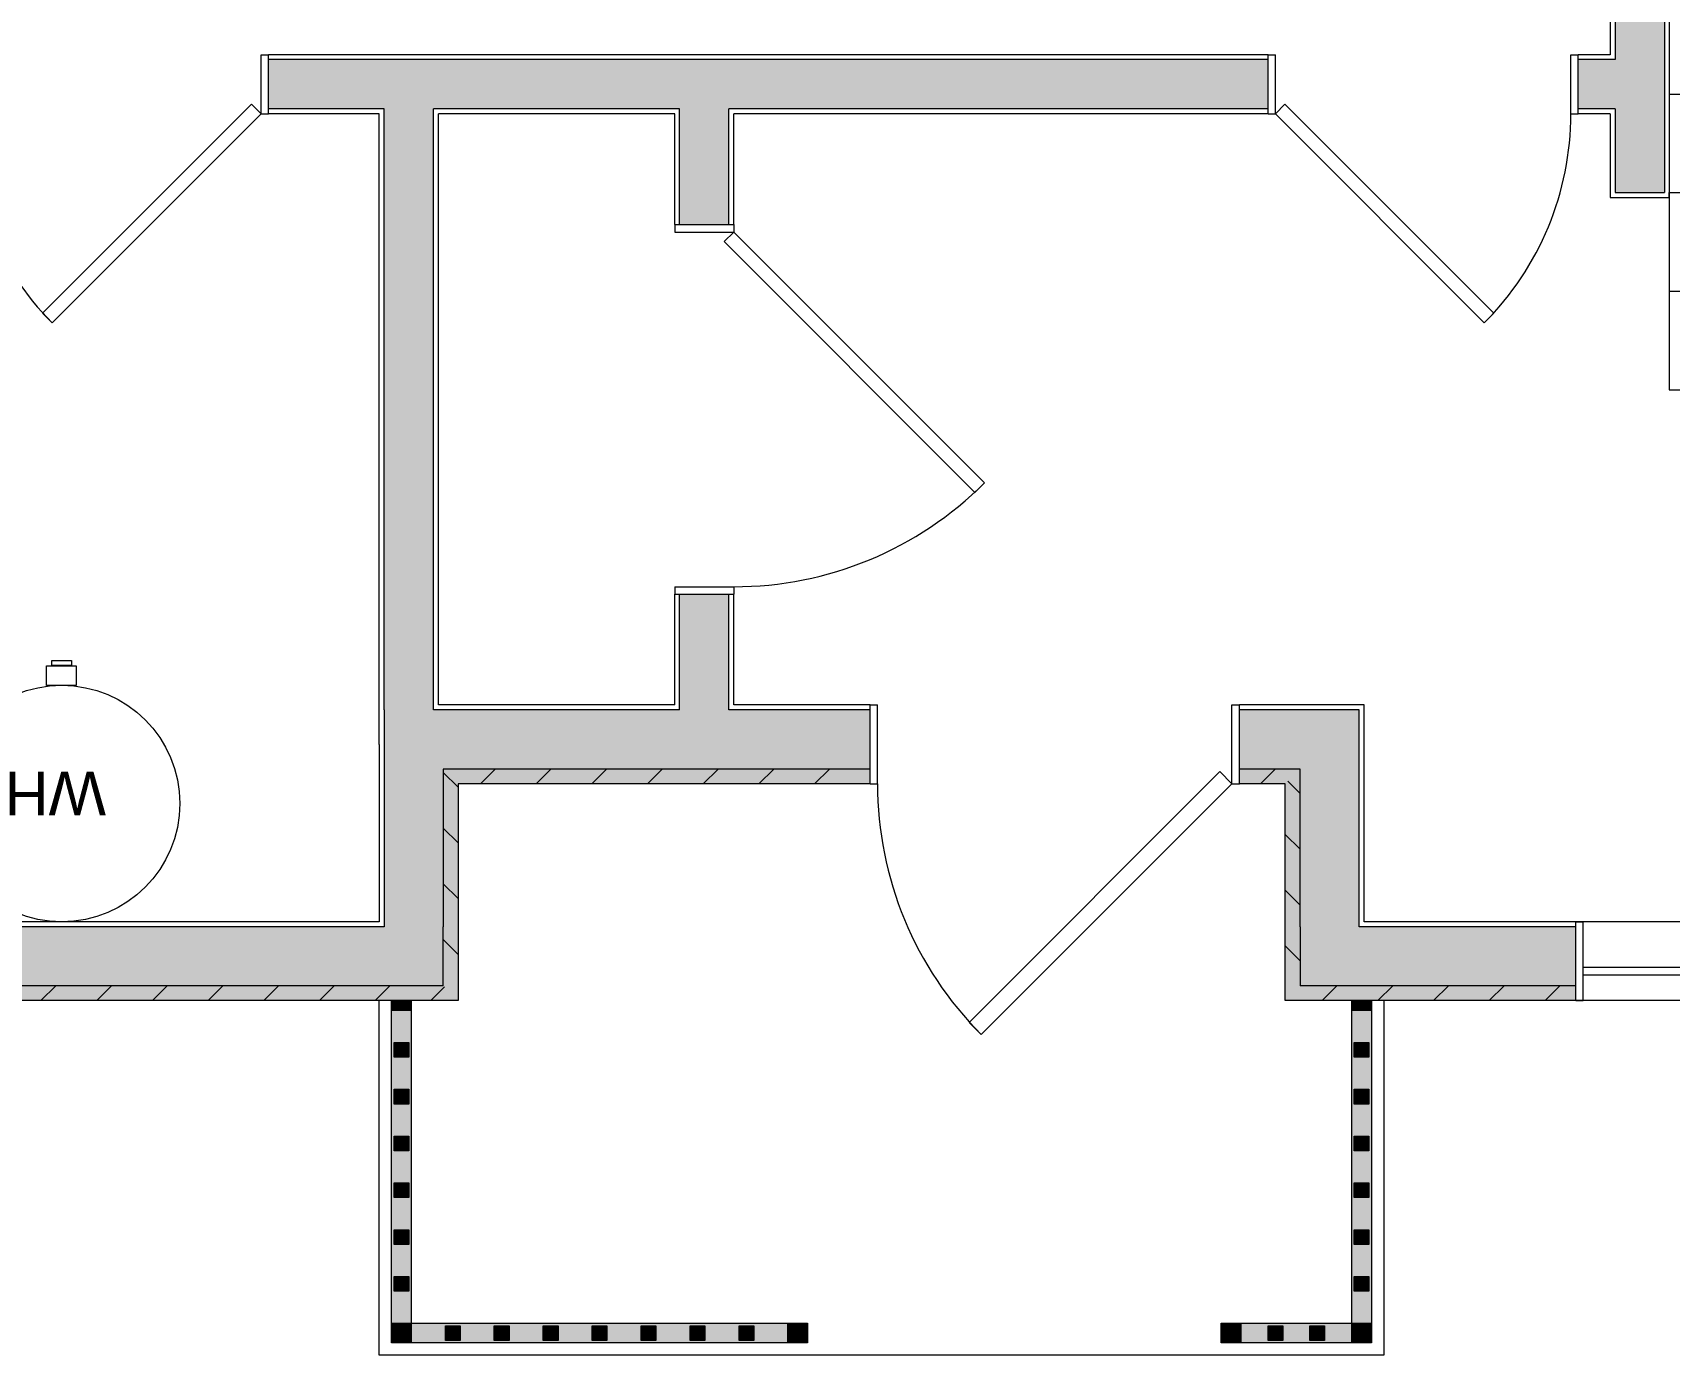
# Model space of a CAD drawing. Header units: inches. Extents: x 99 to 12024, y -5408 to 2559.
# Drawn here: x 8851.9 to 9018.1, y -4034.8 to -3900.6 of the extents above; entities that cross this region are included whole.
import ezdxf

# ---------------------------------------------------------------- set-up
doc = ezdxf.new("R2010")
doc.units = ezdxf.units.IN
doc.header["$LTSCALE"] = 96
doc.header["$MEASUREMENT"] = 0
doc.linetypes.add('ISO08W100', pattern=[0.96, 0.48, -0.12, 0.24, -0.12])
for name, color, linetype, lineweight in [('Doors', 5, 'Continuous', 5), ('Fixtures_ Interior', 231, 'Continuous', 0), ('Stairs & Ramps', 7, 'Continuous', 13), ('Walls_  Invisible', 1, 'ISO08W100', 0), ('Walls_  Normal', 6, 'Continuous', 13), ('Walls_  Railings', 7, 'Continuous', 5), ('Windows', 5, 'Continuous', 5)]:
    doc.layers.add(name, color=color, linetype=linetype, lineweight=lineweight)
doc.styles.get("Standard").update_dxf_attribs({"font": 'arial.ttf'})

# ---------------------------------------------------------------- blocks, each defined once
blk = doc.blocks.new('Large Gas WH')
at = {"layer": 'Fixtures_ Interior', "lineweight": 0, "transparency": 33554687}
for p, q in [((-1.53, 23.99), (-1.53, 25.99)), ((-1.53, 25.99), (1.47, 25.99)), ((-1.01, 26.01), (-1.01, 26.51)), ((-1.01, 26.51), (0.99, 26.51)), ((0.99, 26.01), (-1.01, 26.01)), ((0.99, 26.51), (0.99, 26.01)), ((1.47, 25.99), (1.47, 23.99)), ((1.47, 23.99), (-1.53, 23.99))]:
    blk.add_line(p, q, dxfattribs=at)
blk.add_circle((0, 12), 12, dxfattribs=at)
at = {"layer": 'Fixtures_ Interior', "lineweight": 0, "transparency": 33554687, "insert": (4.5, 15.22), "char_height": 4.4186, "width": 10.4434, "attachment_point": 7, "rotation": 180}
blk.add_mtext('\\fArial|b0|i0|c0|p0;WH\\P', dxfattribs=at)

msp = doc.modelspace()

# ---------------------------------------------------------------- linework, layer by layer
at = {"layer": 'Doors', "transparency": 33554687}
for p, q in [((8875.12, -3902.79), (8875.87, -3902.79)), ((8875.12, -3908.79), (8875.12, -3902.79)), ((8875.87, -3908.79), (8875.87, -3902.79)), ((8977.37, -3902.79), (8978.12, -3902.79)), ((8977.37, -3908.79), (8977.37, -3902.79)), ((8978.12, -3908.79), (8978.12, -3902.79)), ((9008.12, -3902.79), (9008.87, -3902.79)), ((9008.12, -3908.79), (9008.12, -3902.79)), ((9008.87, -3908.79), (9008.87, -3902.79)), ((8874.14, -3907.81), (8852.93, -3929.03)), ((8875.12, -3908.79), (8853.9, -3930)), ((8874.14, -3907.81), (8875.12, -3908.79)), ((8875.12, -3908.79), (8875.87, -3908.79)), ((8977.37, -3908.79), (8978.12, -3908.79)), ((8979.09, -3907.81), (8978.12, -3908.79)), ((8978.12, -3908.79), (8999.33, -3930)), ((8979.09, -3907.81), (9000.3, -3929.03)), ((9008.12, -3908.79), (9008.87, -3908.79)), ((8917.12, -3920.04), (8917.12, -3920.79)), ((8917.12, -3920.04), (8923.12, -3920.04)), ((8923.12, -3920.04), (8923.12, -3920.79)), ((8917.12, -3920.79), (8923.12, -3920.79)), ((8922.14, -3921.76), (8923.12, -3920.79)), ((8922.14, -3921.76), (8947.6, -3947.21)), ((8923.12, -3920.79), (8948.57, -3946.24)), ((8853.9, -3930), (8852.93, -3929.03)), ((8999.33, -3930), (9000.3, -3929.03)), ((8948.57, -3946.24), (8947.6, -3947.21)), ((8917.12, -3956.79), (8917.12, -3957.54)), ((8917.12, -3956.79), (8923.12, -3956.79)), ((8923.12, -3956.79), (8923.12, -3957.54)), ((8917.12, -3957.54), (8923.12, -3957.54)), ((8936.96, -3968.79), (8937.71, -3968.79)), ((8936.96, -3976.79), (8936.96, -3968.79)), ((8937.71, -3976.79), (8937.71, -3968.79)), ((8973.71, -3968.79), (8974.46, -3968.79)), ((8973.71, -3976.79), (8973.71, -3968.79)), ((8974.46, -3976.79), (8974.46, -3968.79)), ((8936.96, -3976.79), (8937.71, -3976.79)), ((8972.47, -3975.55), (8947.01, -4001)), ((8973.71, -3976.79), (8948.25, -4002.24)), ((8972.47, -3975.55), (8973.71, -3976.79)), ((8973.71, -3976.79), (8974.46, -3976.79)), ((8948.25, -4002.24), (8947.01, -4001)), ((8972.62, -4034.79), (8930.62, -4034.79))]:
    msp.add_line(p, q, dxfattribs=at)
for centre, radius, start, end in [((8875.12, -3908.79), 30, 180, 225), ((8978.12, -3908.79), 30, 315, 0), ((8923.12, -3920.79), 36, 270, 315), ((8973.71, -3976.79), 36, 180, 225)]:
    msp.add_arc(centre, radius, start, end, dxfattribs=at)
at = {"layer": 'Stairs & Ramps', "transparency": 33554687}
for p, q in [((9018.12, -3896.79), (9018.12, -3906.79)), ((9018.12, -3906.79), (9018.12, -3916.79)), ((9018.12, -3906.79), (9058.12, -3906.79)), ((9018.12, -3916.79), (9018.12, -3926.79)), ((9018.12, -3916.79), (9058.12, -3916.79)), ((9018.12, -3926.79), (9018.12, -3936.79)), ((9018.12, -3926.79), (9058.12, -3926.79)), ((9018.12, -3936.79), (9058.12, -3936.79))]:
    msp.add_line(p, q, dxfattribs=at)
at = {"layer": 'Walls_  Invisible', "transparency": 33554687}
for p, q in [((8897.39, -3976.79), (8898.89, -3975.29)), ((8903.05, -3976.79), (8904.55, -3975.29)), ((8908.7, -3976.79), (8910.2, -3975.29)), ((8914.36, -3976.79), (8915.86, -3975.29)), ((8920.02, -3976.79), (8921.52, -3975.29)), ((8925.67, -3976.79), (8927.17, -3975.29)), ((8931.33, -3976.79), (8932.83, -3975.29)), ((8976.59, -3976.79), (8978.09, -3975.29)), ((8895.12, -3977.13), (8893.62, -3975.63)), ((8895.12, -3982.79), (8893.62, -3981.29)), ((8979.12, -3981.93), (8980.62, -3983.43)), ((8895.12, -3988.44), (8893.62, -3986.94)), ((8980.62, -3989.09), (8979.12, -3987.59)), ((8895.12, -3994.1), (8893.62, -3992.6)), ((8980.62, -3994.75), (8979.12, -3993.25)), ((8852.76, -3998.79), (8854.26, -3997.29)), ((8858.42, -3998.79), (8859.92, -3997.29)), ((8864.08, -3998.79), (8865.58, -3997.29)), ((8869.73, -3998.79), (8871.23, -3997.29)), ((8875.39, -3998.79), (8876.89, -3997.29)), ((8881.05, -3998.79), (8882.55, -3997.29)), ((8886.7, -3998.79), (8888.2, -3997.29)), ((8982.87, -3998.79), (8984.37, -3997.29)), ((8988.53, -3998.79), (8990.03, -3997.29)), ((8994.18, -3998.79), (8995.68, -3997.29)), ((8999.84, -3998.79), (9001.34, -3997.29)), ((9005.5, -3998.79), (9007, -3997.29))]:
    msp.add_line(p, q, dxfattribs=at)
at = {"layer": 'Walls_  Normal', "transparency": 33554687}
for p, q in [((9012.12, -3846.79), (9012.12, -3902.79)), ((9012.62, -3847.29), (9012.62, -3903.29)), ((9017.62, -3847.29), (9017.62, -3916.79)), ((9018.12, -3846.79), (9018.12, -3916.79)), ((8875.87, -3908.79), (8875.87, -3902.79)), ((8977.37, -3902.79), (8875.87, -3902.79)), ((8875.87, -3908.29), (8875.87, -3903.29)), ((8977.37, -3903.29), (8875.87, -3903.29)), ((8977.37, -3908.79), (8977.37, -3902.79)), ((8977.37, -3908.29), (8977.37, -3903.29)), ((9008.87, -3908.79), (9008.87, -3902.79)), ((9012.12, -3902.79), (9008.87, -3902.79)), ((9008.87, -3908.29), (9008.87, -3903.29)), ((9012.62, -3903.29), (9008.87, -3903.29)), ((8887.62, -3908.29), (8875.87, -3908.29)), ((8887.12, -3908.79), (8875.87, -3908.79)), ((8887.12, -3972.79), (8887.12, -3908.79)), ((8887.62, -3969.29), (8887.62, -3908.29)), ((8892.62, -3969.29), (8892.62, -3908.29)), ((8917.62, -3908.29), (8892.62, -3908.29)), ((8893.12, -3968.79), (8893.12, -3908.79)), ((8917.12, -3908.79), (8893.12, -3908.79)), ((8917.12, -3920.04), (8917.12, -3908.79)), ((8917.62, -3920.04), (8917.62, -3908.29)), ((8977.37, -3908.29), (8922.62, -3908.29)), ((8922.62, -3920.04), (8922.62, -3908.29)), ((8977.37, -3908.79), (8923.12, -3908.79)), ((8923.12, -3920.04), (8923.12, -3908.79)), ((9012.62, -3908.29), (9008.87, -3908.29)), ((9012.12, -3908.79), (9008.87, -3908.79)), ((9012.12, -3908.79), (9012.12, -3916.79)), ((9012.62, -3908.29), (9012.62, -3916.79)), ((9012.12, -3916.79), (9012.12, -3917.29)), ((9012.62, -3916.79), (9017.62, -3916.79)), ((9018.12, -3917.29), (9018.12, -3916.79)), ((9012.12, -3917.29), (9018.12, -3917.29)), ((8917.12, -3920.04), (8923.12, -3920.04)), ((8917.62, -3920.04), (8922.62, -3920.04)), ((8917.12, -3968.79), (8917.12, -3957.54)), ((8917.12, -3957.54), (8923.12, -3957.54)), ((8917.62, -3969.29), (8917.62, -3957.54)), ((8917.62, -3957.54), (8922.62, -3957.54)), ((8922.62, -3969.29), (8922.62, -3957.54)), ((8923.12, -3968.79), (8923.12, -3957.54)), ((8887.62, -3969.29), (8887.62, -3991.29)), ((8893.62, -3969.29), (8892.62, -3969.29)), ((8917.12, -3968.79), (8893.12, -3968.79)), ((8917.62, -3969.29), (8893.62, -3969.29)), ((8936.96, -3969.29), (8922.62, -3969.29)), ((8936.96, -3968.79), (8923.12, -3968.79)), ((8936.96, -3976.79), (8936.96, -3968.79)), ((8936.96, -3975.29), (8936.96, -3969.29)), ((8974.46, -3976.79), (8974.46, -3968.79)), ((8987.12, -3968.79), (8974.46, -3968.79)), ((8974.46, -3975.29), (8974.46, -3969.29)), ((8980.62, -3969.29), (8974.46, -3969.29)), ((8986.62, -3969.29), (8980.62, -3969.29)), ((8986.62, -3991.29), (8986.62, -3969.29)), ((8987.12, -3990.79), (8987.12, -3968.79)), ((8887.12, -3972.79), (8887.12, -3990.79)), ((8893.62, -3975.29), (8893.62, -3991.29)), ((8936.96, -3975.29), (8893.62, -3975.29)), ((8980.62, -3975.29), (8974.46, -3975.29)), ((8980.62, -3991.29), (8980.62, -3975.29)), ((8895.12, -3976.79), (8895.12, -3998.79)), ((8936.96, -3976.79), (8895.12, -3976.79)), ((8979.12, -3976.79), (8974.46, -3976.79)), ((8979.12, -3998.79), (8979.12, -3976.79)), ((8979.37, -3976.53), (8980.62, -3977.78)), ((8887.62, -3991.29), (8826.62, -3991.29)), ((8887.12, -3990.79), (8827.12, -3990.79)), ((8893.62, -3997.29), (8893.62, -3991.29)), ((8980.62, -3991.29), (8980.62, -3997.29)), ((9008.62, -3991.29), (8986.62, -3991.29)), ((9008.62, -3990.79), (8987.12, -3990.79)), ((9008.62, -3998.79), (9008.62, -3990.79)), ((9008.62, -3997.29), (9008.62, -3991.29)), ((8893.62, -3997.29), (8820.62, -3997.29)), ((8892.36, -3998.79), (8893.74, -3997.41)), ((9008.62, -3997.29), (8980.62, -3997.29)), ((8895.12, -3998.79), (8819.12, -3998.79)), ((9008.62, -3998.79), (8979.12, -3998.79))]:
    msp.add_line(p, q, dxfattribs=at)
at = {"layer": 'Walls_  Normal', "color": 252, "true_color": 0x949494, "transparency": 33554687}
for points in [[(9017.62, -3847.29), (9017.62, -3916.79), (9012.62, -3847.29), (9012.62, -3916.79)], [(8977.37, -3908.29), (8875.87, -3908.29), (8977.37, -3903.29), (8875.87, -3903.29)], [(9012.62, -3908.29), (9008.87, -3908.29), (9012.62, -3903.29), (9008.87, -3903.29)], [(8887.62, -3969.29), (8887.62, -3908.29), (8892.62, -3969.29), (8892.62, -3908.29)], [(8917.62, -3920.04), (8917.62, -3908.29), (8922.62, -3920.04), (8922.62, -3908.29)], [(8917.62, -3969.29), (8917.62, -3957.54), (8922.62, -3969.29), (8922.62, -3957.54)], [(8893.62, -3969.29), (8893.62, -3991.29), (8887.62, -3969.29), (8887.62, -3991.29)], [(8936.96, -3975.29), (8893.62, -3975.29), (8936.96, -3969.29), (8893.62, -3969.29)], [(8980.62, -3975.29), (8974.46, -3975.29), (8980.62, -3969.29), (8974.46, -3969.29)], [(8980.62, -3991.29), (8980.62, -3969.29), (8986.62, -3991.29), (8986.62, -3969.29)], [(8895.12, -3976.79), (8895.12, -3998.79), (8893.62, -3975.29), (8893.62, -3997.29)], [(8936.96, -3976.79), (8895.12, -3976.79), (8936.96, -3975.29), (8893.62, -3975.29)], [(8979.12, -3976.79), (8974.46, -3976.79), (8980.62, -3975.29), (8974.46, -3975.29)], [(8979.12, -3998.79), (8979.12, -3976.79), (8980.62, -3997.29), (8980.62, -3975.29)], [(8893.62, -3997.29), (8820.62, -3997.29), (8893.62, -3991.29), (8820.62, -3991.29)], [(9008.62, -3997.29), (8980.62, -3997.29), (9008.62, -3991.29), (8980.62, -3991.29)], [(8895.12, -3998.79), (8819.12, -3998.79), (8893.62, -3997.29), (8820.62, -3997.29)], [(9008.62, -3998.79), (8979.12, -3998.79), (9008.62, -3997.29), (8980.62, -3997.29)]]:
    msp.add_solid(points, dxfattribs=at)
at = {"layer": 'Walls_  Railings', "transparency": 33554687}
for p, q in [((8887.12, -4034.79), (8887.12, -3998.79)), ((8989.12, -3998.79), (8989.12, -4034.79)), ((8930.62, -4034.79), (8887.12, -4034.79)), ((8989.12, -4034.79), (8972.62, -4034.79))]:
    msp.add_line(p, q, dxfattribs=at)
for points in [[(8890.37, -3998.79), (8890.37, -3999.79), (8888.37, -3999.79), (8888.37, -3998.79)], [(8888.37, -4033.54), (8888.37, -3998.79), (8890.37, -3998.79), (8890.37, -4031.54)], [(8987.87, -3998.79), (8987.87, -3999.79), (8985.87, -3999.79), (8985.87, -3998.79)], [(8987.87, -3998.79), (8987.87, -4033.54), (8985.87, -4031.54), (8985.87, -3998.79)], [(8890.12, -4004.54), (8888.62, -4004.54), (8888.62, -4003.04), (8890.12, -4003.04)], [(8986.12, -4003.04), (8987.62, -4003.04), (8987.62, -4004.54), (8986.12, -4004.54)], [(8890.12, -4009.29), (8888.62, -4009.29), (8888.62, -4007.79), (8890.12, -4007.79)], [(8986.12, -4007.79), (8987.62, -4007.79), (8987.62, -4009.29), (8986.12, -4009.29)], [(8890.12, -4014.04), (8888.62, -4014.04), (8888.62, -4012.54), (8890.12, -4012.54)], [(8986.12, -4012.54), (8987.62, -4012.54), (8987.62, -4014.04), (8986.12, -4014.04)], [(8890.12, -4018.79), (8888.62, -4018.79), (8888.62, -4017.29), (8890.12, -4017.29)], [(8986.12, -4017.29), (8987.62, -4017.29), (8987.62, -4018.79), (8986.12, -4018.79)], [(8890.12, -4023.54), (8888.62, -4023.54), (8888.62, -4022.04), (8890.12, -4022.04)], [(8986.12, -4022.04), (8987.62, -4022.04), (8987.62, -4023.54), (8986.12, -4023.54)], [(8890.12, -4028.29), (8888.62, -4028.29), (8888.62, -4026.79), (8890.12, -4026.79)], [(8986.12, -4026.79), (8987.62, -4026.79), (8987.62, -4028.29), (8986.12, -4028.29)], [(8888.37, -4033.54), (8888.37, -4031.54), (8890.37, -4031.54), (8890.37, -4033.54)], [(8930.62, -4033.54), (8888.37, -4033.54), (8890.37, -4031.54), (8930.62, -4031.54)], [(8895.33, -4031.79), (8895.33, -4033.29), (8893.83, -4033.29), (8893.83, -4031.79)], [(8900.3, -4031.79), (8900.3, -4033.29), (8898.8, -4033.29), (8898.8, -4031.79)], [(8905.27, -4031.79), (8905.27, -4033.29), (8903.77, -4033.29), (8903.77, -4031.79)], [(8910.24, -4031.79), (8910.24, -4033.29), (8908.74, -4033.29), (8908.74, -4031.79)], [(8915.21, -4031.79), (8915.21, -4033.29), (8913.71, -4033.29), (8913.71, -4031.79)], [(8920.18, -4031.79), (8920.18, -4033.29), (8918.68, -4033.29), (8918.68, -4031.79)], [(8925.15, -4031.79), (8925.15, -4033.29), (8923.65, -4033.29), (8923.65, -4031.79)], [(8930.62, -4031.54), (8930.62, -4033.54), (8928.62, -4033.54), (8928.62, -4031.54)], [(8972.62, -4033.54), (8972.62, -4031.54), (8974.62, -4031.54), (8974.62, -4033.54)], [(8987.87, -4033.54), (8972.62, -4033.54), (8972.62, -4031.54), (8985.87, -4031.54)], [(8978.87, -4031.79), (8978.87, -4033.29), (8977.37, -4033.29), (8977.37, -4031.79)], [(8983.12, -4031.79), (8983.12, -4033.29), (8981.62, -4033.29), (8981.62, -4031.79)], [(8987.87, -4033.54), (8985.87, -4033.54), (8985.87, -4031.54), (8987.87, -4031.54)]]:
    msp.add_lwpolyline(points, close=True, dxfattribs=at)
at = {"layer": 'Walls_  Railings', "color": 252, "true_color": 0x949494, "transparency": 33554687}
for points in [[(8890.37, -3999.79), (8888.37, -3999.79), (8890.37, -3999.79), (8890.37, -3998.79)], [(8890.37, -3998.79), (8888.37, -3999.79), (8890.37, -3998.79), (8888.37, -3998.79)], [(8890.37, -4031.54), (8888.37, -4033.54), (8890.37, -4031.54), (8888.37, -3998.79)], [(8890.37, -4031.54), (8888.37, -3998.79), (8890.37, -4031.54), (8890.37, -3998.79)], [(8987.87, -3999.79), (8985.87, -3999.79), (8987.87, -3999.79), (8987.87, -3998.79)], [(8987.87, -3998.79), (8985.87, -3999.79), (8987.87, -3998.79), (8985.87, -3998.79)], [(8987.87, -4033.54), (8985.87, -4031.54), (8987.87, -4033.54), (8987.87, -3998.79)], [(8987.87, -3998.79), (8985.87, -4031.54), (8987.87, -3998.79), (8985.87, -3998.79)], [(8888.62, -4004.54), (8888.62, -4003.04), (8888.62, -4004.54), (8890.12, -4004.54)], [(8890.12, -4004.54), (8888.62, -4003.04), (8890.12, -4004.54), (8890.12, -4003.04)], [(8986.12, -4004.54), (8986.12, -4003.04), (8986.12, -4004.54), (8987.62, -4003.04)], [(8987.62, -4003.04), (8987.62, -4004.54), (8987.62, -4003.04), (8986.12, -4004.54)], [(8888.62, -4009.29), (8888.62, -4007.79), (8888.62, -4009.29), (8890.12, -4009.29)], [(8890.12, -4009.29), (8888.62, -4007.79), (8890.12, -4009.29), (8890.12, -4007.79)], [(8986.12, -4009.29), (8986.12, -4007.79), (8986.12, -4009.29), (8987.62, -4007.79)], [(8987.62, -4007.79), (8987.62, -4009.29), (8987.62, -4007.79), (8986.12, -4009.29)], [(8888.62, -4014.04), (8888.62, -4012.54), (8888.62, -4014.04), (8890.12, -4014.04)], [(8890.12, -4014.04), (8888.62, -4012.54), (8890.12, -4014.04), (8890.12, -4012.54)], [(8986.12, -4014.04), (8986.12, -4012.54), (8986.12, -4014.04), (8987.62, -4012.54)], [(8987.62, -4012.54), (8987.62, -4014.04), (8987.62, -4012.54), (8986.12, -4014.04)], [(8888.62, -4018.79), (8888.62, -4017.29), (8888.62, -4018.79), (8890.12, -4018.79)], [(8890.12, -4018.79), (8888.62, -4017.29), (8890.12, -4018.79), (8890.12, -4017.29)], [(8986.12, -4018.79), (8986.12, -4017.29), (8986.12, -4018.79), (8987.62, -4017.29)], [(8987.62, -4017.29), (8987.62, -4018.79), (8987.62, -4017.29), (8986.12, -4018.79)], [(8888.62, -4023.54), (8888.62, -4022.04), (8888.62, -4023.54), (8890.12, -4023.54)], [(8890.12, -4023.54), (8888.62, -4022.04), (8890.12, -4023.54), (8890.12, -4022.04)], [(8986.12, -4023.54), (8986.12, -4022.04), (8986.12, -4023.54), (8987.62, -4022.04)], [(8987.62, -4022.04), (8987.62, -4023.54), (8987.62, -4022.04), (8986.12, -4023.54)], [(8888.62, -4028.29), (8888.62, -4026.79), (8888.62, -4028.29), (8890.12, -4028.29)], [(8890.12, -4028.29), (8888.62, -4026.79), (8890.12, -4028.29), (8890.12, -4026.79)], [(8986.12, -4028.29), (8986.12, -4026.79), (8986.12, -4028.29), (8987.62, -4026.79)], [(8987.62, -4026.79), (8987.62, -4028.29), (8987.62, -4026.79), (8986.12, -4028.29)], [(8888.37, -4031.54), (8890.37, -4031.54), (8888.37, -4031.54), (8888.37, -4033.54)], [(8888.37, -4033.54), (8890.37, -4031.54), (8888.37, -4033.54), (8890.37, -4033.54)], [(8888.37, -4033.54), (8890.37, -4031.54), (8888.37, -4033.54), (8930.62, -4033.54)], [(8930.62, -4033.54), (8890.37, -4031.54), (8930.62, -4033.54), (8930.62, -4031.54)], [(8895.33, -4033.29), (8893.83, -4033.29), (8895.33, -4033.29), (8895.33, -4031.79)], [(8895.33, -4031.79), (8893.83, -4033.29), (8895.33, -4031.79), (8893.83, -4031.79)], [(8900.3, -4033.29), (8898.8, -4033.29), (8900.3, -4033.29), (8900.3, -4031.79)], [(8900.3, -4031.79), (8898.8, -4033.29), (8900.3, -4031.79), (8898.8, -4031.79)], [(8903.77, -4031.79), (8905.27, -4031.79), (8903.77, -4031.79), (8905.27, -4033.29)], [(8903.77, -4031.79), (8905.27, -4033.29), (8903.77, -4031.79), (8903.77, -4033.29)], [(8908.74, -4031.79), (8910.24, -4031.79), (8908.74, -4031.79), (8910.24, -4033.29)], [(8908.74, -4031.79), (8910.24, -4033.29), (8908.74, -4031.79), (8908.74, -4033.29)], [(8913.71, -4031.79), (8915.21, -4031.79), (8913.71, -4031.79), (8915.21, -4033.29)], [(8913.71, -4031.79), (8915.21, -4033.29), (8913.71, -4031.79), (8913.71, -4033.29)], [(8918.68, -4031.79), (8920.18, -4031.79), (8918.68, -4031.79), (8920.18, -4033.29)], [(8918.68, -4031.79), (8920.18, -4033.29), (8918.68, -4031.79), (8918.68, -4033.29)], [(8925.15, -4033.29), (8923.65, -4033.29), (8925.15, -4033.29), (8925.15, -4031.79)], [(8925.15, -4031.79), (8923.65, -4033.29), (8925.15, -4031.79), (8923.65, -4031.79)], [(8930.62, -4033.54), (8928.62, -4033.54), (8930.62, -4033.54), (8930.62, -4031.54)], [(8930.62, -4031.54), (8928.62, -4033.54), (8930.62, -4031.54), (8928.62, -4031.54)], [(8972.62, -4031.54), (8974.62, -4031.54), (8972.62, -4031.54), (8972.62, -4033.54)], [(8972.62, -4033.54), (8974.62, -4031.54), (8972.62, -4033.54), (8974.62, -4033.54)], [(8985.87, -4031.54), (8987.87, -4033.54), (8985.87, -4031.54), (8972.62, -4033.54)], [(8985.87, -4031.54), (8972.62, -4033.54), (8985.87, -4031.54), (8972.62, -4031.54)], [(8977.37, -4031.79), (8978.87, -4031.79), (8977.37, -4031.79), (8978.87, -4033.29)], [(8977.37, -4031.79), (8978.87, -4033.29), (8977.37, -4031.79), (8977.37, -4033.29)], [(8981.62, -4031.79), (8983.12, -4031.79), (8981.62, -4031.79), (8983.12, -4033.29)], [(8981.62, -4031.79), (8983.12, -4033.29), (8981.62, -4031.79), (8981.62, -4033.29)], [(8987.87, -4031.54), (8987.87, -4033.54), (8987.87, -4031.54), (8985.87, -4033.54)], [(8987.87, -4031.54), (8985.87, -4033.54), (8987.87, -4031.54), (8985.87, -4031.54)]]:
    msp.add_solid(points, dxfattribs=at)
at = {"layer": 'Windows', "transparency": 33554687}
for p, q in [((9044.62, -3990.79), (9008.62, -3990.79)), ((9008.62, -3990.79), (9009.37, -3990.79)), ((9008.62, -3998.79), (9008.62, -3990.79)), ((9009.37, -3998.79), (9009.37, -3990.79)), ((9009.37, -3995.39), (9043.87, -3995.39)), ((9009.37, -3996.19), (9043.87, -3996.19)), ((9044.62, -3998.79), (9008.62, -3998.79)), ((9008.62, -3998.79), (9009.37, -3998.79))]:
    msp.add_line(p, q, dxfattribs=at)

# ---------------------------------------------------------------- block references
at = {"layer": 'Fixtures_ Interior', "transparency": 33554687}
msp.add_blockref('Large Gas WH', (8854.87, -3990.79), dxfattribs=at)

doc.saveas('drawing.dxf')
